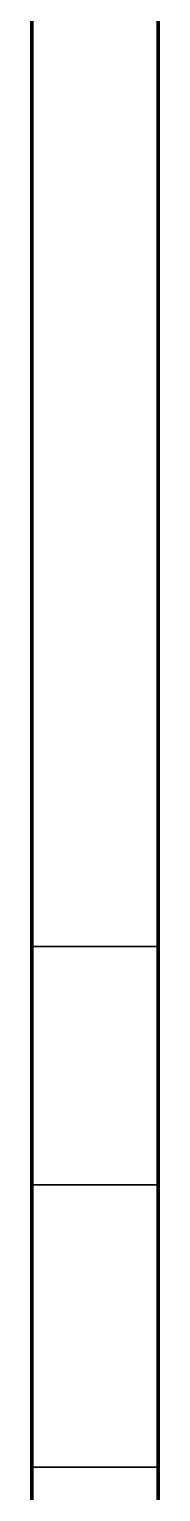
# Model space of a CAD drawing. Header units: millimetres. Extents: x 0 to 420, y 0 to 297.
# Drawn here: x 266 to 266.3, y 236.807 to 240.275 of the extents above; entities that cross this region are included whole.
import ezdxf

# ---------------------------------------------------------------- set-up
doc = ezdxf.new("R2010")
doc.units = ezdxf.units.MM
doc.linetypes.add('DASHED', pattern=[1.524, 1.27, -0.254])

msp = doc.modelspace()

# ---------------------------------------------------------------- linework, layer by layer
at = {"color": 1, "lineweight": 70}
for p, q in [((266, 256.4), (266, 235.05)), ((266.3, 256.4), (266.3, 235.05))]:
    msp.add_line(p, q, dxfattribs=at)
at = {"color": 5, "linetype": 'DASHED', "lineweight": 35}
for p, q in [((266, 235.05), (266, 256.4)), ((266.3, 256.4), (266.3, 235.05)), ((266, 239.35), (266, 243.85)), ((266, 243.85), (266, 239.35)), ((266.3, 243.85), (266.3, 239.35)), ((266.3, 239.35), (266.3, 243.85)), ((266, 240.1181), (266, 240.125)), ((266, 240.125), (266, 240.1233)), ((266, 240.1181), (266, 240.125)), ((266, 240.125), (266, 240.1233)), ((266.3, 240.1233), (266.3, 240.125)), ((266.3, 240.125), (266.3, 240.1181)), ((266.3, 240.1233), (266.3, 240.125)), ((266.3, 240.125), (266.3, 240.1181)), ((266, 240.1233), (266, 240.1181)), ((266, 240.1233), (266, 240.1181)), ((266, 240.0978), (266, 240.1181)), ((266, 240.1181), (266, 240.1096)), ((266, 240.0978), (266, 240.1181)), ((266, 240.1181), (266, 240.1096)), ((266, 240.1096), (266, 240.0978)), ((266, 240.1096), (266, 240.0978)), ((266, 240.065), (266, 240.0978)), ((266, 240.0978), (266, 240.0828)), ((266, 240.065), (266, 240.0978)), ((266, 240.0978), (266, 240.0828)), ((266.3, 240.1181), (266.3, 240.1233)), ((266.3, 240.1181), (266.3, 240.1233)), ((266.3, 240.1096), (266.3, 240.1181)), ((266.3, 240.1181), (266.3, 240.0978)), ((266.3, 240.1096), (266.3, 240.1181)), ((266.3, 240.1181), (266.3, 240.0978)), ((266.3, 240.0978), (266.3, 240.1096)), ((266.3, 240.0978), (266.3, 240.1096)), ((266.3, 240.0828), (266.3, 240.0978)), ((266.3, 240.0978), (266.3, 240.065)), ((266.3, 240.0828), (266.3, 240.0978)), ((266.3, 240.0978), (266.3, 240.065)), ((266, 240.0828), (266, 240.065)), ((266, 240.0828), (266, 240.065)), ((266, 240.0215), (266, 240.065)), ((266, 240.065), (266, 240.0445)), ((266, 240.0215), (266, 240.065)), ((266, 240.065), (266, 240.0445)), ((266.3, 240.065), (266.3, 240.0828)), ((266.3, 240.065), (266.3, 240.0828)), ((266.3, 240.0445), (266.3, 240.065)), ((266.3, 240.065), (266.3, 240.0215)), ((266.3, 240.0445), (266.3, 240.065)), ((266.3, 240.065), (266.3, 240.0215)), ((266, 240.0445), (266, 240.0215)), ((266, 240.0445), (266, 240.0215)), ((266, 239.9693), (266, 240.0215)), ((266, 240.0215), (266, 239.9963)), ((266, 239.9693), (266, 240.0215)), ((266, 240.0215), (266, 239.9963)), ((266.3, 240.0215), (266.3, 240.0445)), ((266.3, 240.0215), (266.3, 240.0445)), ((266.3, 239.9963), (266.3, 240.0215)), ((266.3, 240.0215), (266.3, 239.9693)), ((266.3, 239.9963), (266.3, 240.0215)), ((266.3, 240.0215), (266.3, 239.9693)), ((266, 239.9963), (266, 239.9693)), ((266, 239.9963), (266, 239.9693)), ((266.3, 239.9693), (266.3, 239.9963)), ((266.3, 239.9693), (266.3, 239.9963)), ((266, 239.9112), (266, 239.9693)), ((266, 239.9693), (266, 239.9408)), ((266, 239.9112), (266, 239.9693)), ((266, 239.9693), (266, 239.9408)), ((266.3, 239.9408), (266.3, 239.9693)), ((266.3, 239.9693), (266.3, 239.9112)), ((266.3, 239.9408), (266.3, 239.9693)), ((266.3, 239.9693), (266.3, 239.9112)), ((266, 239.9408), (266, 239.9112)), ((266, 239.9408), (266, 239.9112)), ((266.3, 239.9112), (266.3, 239.9408)), ((266.3, 239.9112), (266.3, 239.9408)), ((266, 239.85), (266, 239.9112)), ((266, 239.9112), (266, 239.8808)), ((266, 239.85), (266, 239.9112)), ((266, 239.9112), (266, 239.8808)), ((266.3, 239.8808), (266.3, 239.9112)), ((266.3, 239.9112), (266.3, 239.85)), ((266.3, 239.8808), (266.3, 239.9112)), ((266.3, 239.9112), (266.3, 239.85)), ((266, 239.8808), (266, 239.85)), ((266, 239.8808), (266, 239.85)), ((266, 239.85), (266, 239.8192)), ((266, 239.7888), (266, 239.85)), ((266, 239.85), (266, 239.8192)), ((266, 239.7888), (266, 239.85)), ((266.3, 239.85), (266.3, 239.8808)), ((266.3, 239.85), (266.3, 239.8808)), ((266.3, 239.85), (266.3, 239.7888)), ((266.3, 239.8192), (266.3, 239.85)), ((266.3, 239.85), (266.3, 239.7888)), ((266.3, 239.8192), (266.3, 239.85)), ((266, 239.8192), (266, 239.7888)), ((266, 239.8192), (266, 239.7888)), ((266.3, 239.7888), (266.3, 239.8192)), ((266.3, 239.7888), (266.3, 239.8192)), ((266, 239.7888), (266, 239.7592)), ((266, 239.7307), (266, 239.7888)), ((266, 239.7888), (266, 239.7592)), ((266, 239.7307), (266, 239.7888)), ((266.3, 239.7888), (266.3, 239.7307)), ((266.3, 239.7592), (266.3, 239.7888)), ((266.3, 239.7888), (266.3, 239.7307)), ((266.3, 239.7592), (266.3, 239.7888)), ((266, 239.7592), (266, 239.7307)), ((266, 239.7592), (266, 239.7307)), ((266.3, 239.7307), (266.3, 239.7592)), ((266.3, 239.7307), (266.3, 239.7592)), ((266, 239.7307), (266, 239.7037)), ((266, 239.6785), (266, 239.7307)), ((266, 239.7307), (266, 239.7037)), ((266, 239.6785), (266, 239.7307)), ((266.3, 239.7307), (266.3, 239.6785)), ((266.3, 239.7037), (266.3, 239.7307)), ((266.3, 239.7307), (266.3, 239.6785)), ((266.3, 239.7037), (266.3, 239.7307)), ((266, 239.7037), (266, 239.6785)), ((266, 239.7037), (266, 239.6785)), ((266, 239.6785), (266, 239.6555)), ((266, 239.635), (266, 239.6785)), ((266, 239.6785), (266, 239.6555)), ((266, 239.635), (266, 239.6785)), ((266.3, 239.6785), (266.3, 239.7037)), ((266.3, 239.6785), (266.3, 239.7037)), ((266.3, 239.6785), (266.3, 239.635)), ((266.3, 239.6555), (266.3, 239.6785)), ((266.3, 239.6785), (266.3, 239.635)), ((266.3, 239.6555), (266.3, 239.6785)), ((266, 239.6555), (266, 239.635)), ((266, 239.6555), (266, 239.635)), ((266.3, 239.635), (266.3, 239.6555)), ((266.3, 239.635), (266.3, 239.6555)), ((266, 239.635), (266, 239.6172)), ((266, 239.6022), (266, 239.635)), ((266, 239.635), (266, 239.6172)), ((266, 239.6022), (266, 239.635)), ((266, 239.6172), (266, 239.6022)), ((266, 239.6172), (266, 239.6022)), ((266.3, 239.635), (266.3, 239.6022)), ((266.3, 239.6172), (266.3, 239.635)), ((266.3, 239.635), (266.3, 239.6022)), ((266.3, 239.6172), (266.3, 239.635)), ((266.3, 239.6022), (266.3, 239.6172)), ((266.3, 239.6022), (266.3, 239.6172)), ((266, 239.6022), (266, 239.5904)), ((266, 239.5819), (266, 239.6022)), ((266, 239.6022), (266, 239.5904)), ((266, 239.5819), (266, 239.6022)), ((266, 239.5904), (266, 239.5819)), ((266, 239.5904), (266, 239.5819)), ((266, 239.5819), (266, 239.5767)), ((266, 239.575), (266, 239.5819)), ((266, 239.5819), (266, 239.5767)), ((266, 239.575), (266, 239.5819)), ((266, 239.5767), (266, 239.575)), ((266, 239.5767), (266, 239.575)), ((266.3, 239.6022), (266.3, 239.5819)), ((266.3, 239.5904), (266.3, 239.6022)), ((266.3, 239.6022), (266.3, 239.5819)), ((266.3, 239.5904), (266.3, 239.6022)), ((266.3, 239.5819), (266.3, 239.5904)), ((266.3, 239.5819), (266.3, 239.5904)), ((266.3, 239.5819), (266.3, 239.575)), ((266.3, 239.5767), (266.3, 239.5819)), ((266.3, 239.5819), (266.3, 239.575)), ((266.3, 239.5767), (266.3, 239.5819)), ((266.3, 239.575), (266.3, 239.5767)), ((266.3, 239.575), (266.3, 239.5767)), ((266, 239.35), (266, 239.21)), ((266, 239.21), (266, 239.35)), ((266.3, 239.21), (266.3, 239.35)), ((266.3, 239.35), (266.3, 239.21)), ((266, 239.21), (266, 239.0718)), ((266, 239.0718), (266, 239.21)), ((266.3, 239.0718), (266.3, 239.21)), ((266.3, 239.21), (266.3, 239.0718)), ((266, 239.0718), (266, 238.9372)), ((266, 238.9372), (266, 239.0718)), ((266.3, 238.9372), (266.3, 239.0718)), ((266.3, 239.0718), (266.3, 238.9372)), ((266, 238.9372), (266, 238.8076)), ((266, 238.8076), (266, 238.9372)), ((266.3, 238.8076), (266.3, 238.9372)), ((266.3, 238.9372), (266.3, 238.8076)), ((266, 238.8076), (266, 238.685)), ((266, 238.685), (266, 238.8076)), ((266.3, 238.685), (266.3, 238.8076)), ((266.3, 238.8076), (266.3, 238.685)), ((266, 238.685), (266, 238.5706)), ((266, 238.5706), (266, 238.685)), ((266.3, 238.5706), (266.3, 238.685)), ((266.3, 238.685), (266.3, 238.5706)), ((266, 238.5706), (266, 238.4661)), ((266, 238.4661), (266, 238.5706)), ((266.3, 238.4661), (266.3, 238.5706)), ((266.3, 238.5706), (266.3, 238.4661)), ((266, 238.4661), (266, 238.3727)), ((266, 238.3727), (266, 238.4661)), ((266.3, 238.3727), (266.3, 238.4661)), ((266.3, 238.4661), (266.3, 238.3727)), ((266, 238.3727), (266, 238.2916)), ((266, 238.2916), (266, 238.3727)), ((266.3, 238.2916), (266.3, 238.3727)), ((266.3, 238.3727), (266.3, 238.2916)), ((266, 238.2916), (266, 238.2238)), ((266, 238.2238), (266, 238.2916)), ((266.3, 238.2238), (266.3, 238.2916)), ((266.3, 238.2916), (266.3, 238.2238)), ((266, 238.2238), (266, 238.1701)), ((266, 238.1701), (266, 238.2238)), ((266.3, 238.1701), (266.3, 238.2238)), ((266.3, 238.2238), (266.3, 238.1701)), ((266, 238.1701), (266, 238.1313)), ((266, 238.1313), (266, 238.1701)), ((266.3, 238.1313), (266.3, 238.1701)), ((266.3, 238.1701), (266.3, 238.1313)), ((266, 238.1313), (266, 238.1079)), ((266, 238.1079), (266, 238.1313)), ((266.3, 238.1079), (266.3, 238.1313)), ((266.3, 238.1313), (266.3, 238.1079)), ((266, 238.1079), (266, 238.1)), ((266, 238.1), (266, 238.1079)), ((266, 238.1), (266.3, 238.1)), ((266.3, 238.1), (266, 238.1)), ((266.3, 238.1), (266.3, 238.1079)), ((266.3, 238.1079), (266.3, 238.1)), ((266, 237.8681), (266, 237.875)), ((266, 237.875), (266, 237.8733)), ((266, 237.8681), (266, 237.875)), ((266, 237.875), (266, 237.8733)), ((266, 237.8681), (266, 237.875)), ((266, 237.875), (266, 237.8733)), ((266, 237.8681), (266, 237.875)), ((266, 237.875), (266, 237.8733)), ((266, 237.8733), (266, 237.8681)), ((266, 237.8733), (266, 237.8681)), ((266, 237.8733), (266, 237.8681)), ((266, 237.8733), (266, 237.8681)), ((266.3, 237.8733), (266.3, 237.875)), ((266.3, 237.875), (266.3, 237.8681)), ((266.3, 237.8733), (266.3, 237.875)), ((266.3, 237.875), (266.3, 237.8681)), ((266.3, 237.8733), (266.3, 237.875)), ((266.3, 237.875), (266.3, 237.8681)), ((266.3, 237.8733), (266.3, 237.875)), ((266.3, 237.875), (266.3, 237.8681)), ((266.3, 237.8681), (266.3, 237.8733)), ((266.3, 237.8681), (266.3, 237.8733)), ((266.3, 237.8681), (266.3, 237.8733)), ((266.3, 237.8681), (266.3, 237.8733)), ((266, 237.8478), (266, 237.8681)), ((266, 237.8681), (266, 237.8596)), ((266, 237.8478), (266, 237.8681)), ((266, 237.8681), (266, 237.8596)), ((266, 237.8478), (266, 237.8681)), ((266, 237.8681), (266, 237.8596)), ((266, 237.8478), (266, 237.8681)), ((266, 237.8681), (266, 237.8596)), ((266, 237.8596), (266, 237.8478)), ((266, 237.8596), (266, 237.8478)), ((266, 237.8596), (266, 237.8478)), ((266, 237.8596), (266, 237.8478)), ((266, 237.815), (266, 237.8478)), ((266, 237.8478), (266, 237.8328)), ((266, 237.815), (266, 237.8478)), ((266, 237.8478), (266, 237.8328)), ((266, 237.815), (266, 237.8478)), ((266, 237.8478), (266, 237.8328)), ((266, 237.815), (266, 237.8478)), ((266, 237.8478), (266, 237.8328)), ((266.3, 237.8596), (266.3, 237.8681)), ((266.3, 237.8681), (266.3, 237.8478)), ((266.3, 237.8596), (266.3, 237.8681)), ((266.3, 237.8681), (266.3, 237.8478)), ((266.3, 237.8596), (266.3, 237.8681)), ((266.3, 237.8681), (266.3, 237.8478)), ((266.3, 237.8596), (266.3, 237.8681)), ((266.3, 237.8681), (266.3, 237.8478)), ((266.3, 237.8478), (266.3, 237.8596)), ((266.3, 237.8478), (266.3, 237.8596)), ((266.3, 237.8478), (266.3, 237.8596)), ((266.3, 237.8478), (266.3, 237.8596)), ((266.3, 237.8328), (266.3, 237.8478)), ((266.3, 237.8478), (266.3, 237.815)), ((266.3, 237.8328), (266.3, 237.8478)), ((266.3, 237.8478), (266.3, 237.815)), ((266.3, 237.8328), (266.3, 237.8478)), ((266.3, 237.8478), (266.3, 237.815)), ((266.3, 237.8328), (266.3, 237.8478)), ((266.3, 237.8478), (266.3, 237.815)), ((266, 237.8328), (266, 237.815)), ((266, 237.8328), (266, 237.815)), ((266, 237.8328), (266, 237.815)), ((266, 237.8328), (266, 237.815)), ((266, 237.7715), (266, 237.815)), ((266, 237.815), (266, 237.7945)), ((266, 237.7715), (266, 237.815)), ((266, 237.815), (266, 237.7945)), ((266, 237.7715), (266, 237.815)), ((266, 237.815), (266, 237.7945)), ((266, 237.7715), (266, 237.815)), ((266, 237.815), (266, 237.7945)), ((266.3, 237.815), (266.3, 237.8328)), ((266.3, 237.815), (266.3, 237.8328)), ((266.3, 237.815), (266.3, 237.8328)), ((266.3, 237.815), (266.3, 237.8328)), ((266.3, 237.7945), (266.3, 237.815)), ((266.3, 237.815), (266.3, 237.7715)), ((266.3, 237.7945), (266.3, 237.815)), ((266.3, 237.815), (266.3, 237.7715)), ((266.3, 237.7945), (266.3, 237.815)), ((266.3, 237.815), (266.3, 237.7715)), ((266.3, 237.7945), (266.3, 237.815)), ((266.3, 237.815), (266.3, 237.7715)), ((266, 237.7945), (266, 237.7715)), ((266, 237.7945), (266, 237.7715)), ((266, 237.7945), (266, 237.7715)), ((266, 237.7945), (266, 237.7715)), ((266, 237.7193), (266, 237.7715)), ((266, 237.7715), (266, 237.7463)), ((266, 237.7193), (266, 237.7715)), ((266, 237.7715), (266, 237.7463)), ((266, 237.7193), (266, 237.7715)), ((266, 237.7715), (266, 237.7463)), ((266, 237.7193), (266, 237.7715)), ((266, 237.7715), (266, 237.7463)), ((266.3, 237.7715), (266.3, 237.7945)), ((266.3, 237.7715), (266.3, 237.7945)), ((266.3, 237.7715), (266.3, 237.7945)), ((266.3, 237.7715), (266.3, 237.7945)), ((266.3, 237.7463), (266.3, 237.7715)), ((266.3, 237.7715), (266.3, 237.7193)), ((266.3, 237.7463), (266.3, 237.7715)), ((266.3, 237.7715), (266.3, 237.7193)), ((266.3, 237.7463), (266.3, 237.7715)), ((266.3, 237.7715), (266.3, 237.7193)), ((266.3, 237.7463), (266.3, 237.7715)), ((266.3, 237.7715), (266.3, 237.7193)), ((266, 237.7463), (266, 237.7193)), ((266, 237.7463), (266, 237.7193)), ((266, 237.7463), (266, 237.7193)), ((266, 237.7463), (266, 237.7193)), ((266.3, 237.7193), (266.3, 237.7463)), ((266.3, 237.7193), (266.3, 237.7463)), ((266.3, 237.7193), (266.3, 237.7463)), ((266.3, 237.7193), (266.3, 237.7463)), ((266, 237.6612), (266, 237.7193)), ((266, 237.7193), (266, 237.6908)), ((266, 237.6612), (266, 237.7193)), ((266, 237.7193), (266, 237.6908)), ((266, 237.6612), (266, 237.7193)), ((266, 237.7193), (266, 237.6908)), ((266, 237.6612), (266, 237.7193)), ((266, 237.7193), (266, 237.6908)), ((266.3, 237.6908), (266.3, 237.7193)), ((266.3, 237.7193), (266.3, 237.6612)), ((266.3, 237.6908), (266.3, 237.7193)), ((266.3, 237.7193), (266.3, 237.6612)), ((266.3, 237.6908), (266.3, 237.7193)), ((266.3, 237.7193), (266.3, 237.6612)), ((266.3, 237.6908), (266.3, 237.7193)), ((266.3, 237.7193), (266.3, 237.6612)), ((266, 237.6908), (266, 237.6612)), ((266, 237.6908), (266, 237.6612)), ((266, 237.6908), (266, 237.6612)), ((266, 237.6908), (266, 237.6612)), ((266.3, 237.6612), (266.3, 237.6908)), ((266.3, 237.6612), (266.3, 237.6908)), ((266.3, 237.6612), (266.3, 237.6908)), ((266.3, 237.6612), (266.3, 237.6908)), ((266, 237.6), (266, 237.6612)), ((266, 237.6612), (266, 237.6308)), ((266, 237.6), (266, 237.6612)), ((266, 237.6612), (266, 237.6308)), ((266, 237.6), (266, 237.6612)), ((266, 237.6612), (266, 237.6308)), ((266, 237.6), (266, 237.6612)), ((266, 237.6612), (266, 237.6308)), ((266, 237.6308), (266, 237.6)), ((266, 237.6308), (266, 237.6)), ((266, 237.6308), (266, 237.6)), ((266, 237.6308), (266, 237.6)), ((266.3, 237.6308), (266.3, 237.6612)), ((266.3, 237.6612), (266.3, 237.6)), ((266.3, 237.6308), (266.3, 237.6612)), ((266.3, 237.6612), (266.3, 237.6)), ((266.3, 237.6308), (266.3, 237.6612)), ((266.3, 237.6612), (266.3, 237.6)), ((266.3, 237.6308), (266.3, 237.6612)), ((266.3, 237.6612), (266.3, 237.6)), ((266.3, 237.6), (266.3, 237.6308)), ((266.3, 237.6), (266.3, 237.6308)), ((266.3, 237.6), (266.3, 237.6308)), ((266.3, 237.6), (266.3, 237.6308)), ((266, 237.6), (266, 237.5692)), ((266, 237.5388), (266, 237.6)), ((266, 237.6), (266, 237.5692)), ((266, 237.5388), (266, 237.6)), ((266, 237.6), (266, 237.5692)), ((266, 237.5388), (266, 237.6)), ((266, 237.6), (266, 237.5692)), ((266, 237.5388), (266, 237.6)), ((266.3, 237.6), (266.3, 237.5388)), ((266.3, 237.5692), (266.3, 237.6)), ((266.3, 237.6), (266.3, 237.5388)), ((266.3, 237.5692), (266.3, 237.6)), ((266.3, 237.6), (266.3, 237.5388)), ((266.3, 237.5692), (266.3, 237.6)), ((266.3, 237.6), (266.3, 237.5388)), ((266.3, 237.5692), (266.3, 237.6)), ((266, 237.5692), (266, 237.5388)), ((266, 237.5692), (266, 237.5388)), ((266, 237.5692), (266, 237.5388)), ((266, 237.5692), (266, 237.5388)), ((266.3, 237.5388), (266.3, 237.5692)), ((266.3, 237.5388), (266.3, 237.5692)), ((266.3, 237.5388), (266.3, 237.5692)), ((266.3, 237.5388), (266.3, 237.5692)), ((266, 237.5388), (266, 237.5092)), ((266, 237.4807), (266, 237.5388)), ((266, 237.5388), (266, 237.5092)), ((266, 237.4807), (266, 237.5388)), ((266, 237.5388), (266, 237.5092)), ((266, 237.4807), (266, 237.5388)), ((266, 237.5388), (266, 237.5092)), ((266, 237.4807), (266, 237.5388)), ((266, 237.535), (266.3, 237.535)), ((266, 237.5266), (266, 237.535)), ((266, 237.535), (266, 237.5266)), ((266, 237.535), (266.3, 237.535)), ((266, 237.535), (266.3, 237.535)), ((266, 237.5266), (266, 237.535)), ((266, 237.535), (266, 237.5266)), ((266, 237.535), (266.3, 237.535)), ((266, 237.535), (266.3, 237.535)), ((266, 237.5266), (266, 237.535)), ((266, 237.535), (266, 237.5266)), ((266, 237.535), (266.3, 237.535)), ((266, 237.5018), (266, 237.5266)), ((266, 237.5266), (266, 237.5018)), ((266, 237.5018), (266, 237.5266)), ((266, 237.5266), (266, 237.5018)), ((266, 237.5018), (266, 237.5266)), ((266, 237.5266), (266, 237.5018)), ((266.3, 237.5388), (266.3, 237.4807)), ((266.3, 237.5092), (266.3, 237.5388)), ((266.3, 237.5388), (266.3, 237.4807)), ((266.3, 237.5092), (266.3, 237.5388)), ((266.3, 237.5388), (266.3, 237.4807)), ((266.3, 237.5092), (266.3, 237.5388)), ((266.3, 237.5388), (266.3, 237.4807)), ((266.3, 237.5092), (266.3, 237.5388)), ((266.3, 237.535), (266.3, 237.5266)), ((266.3, 237.5266), (266.3, 237.535)), ((266.3, 237.535), (266.3, 237.5266)), ((266.3, 237.5266), (266.3, 237.535)), ((266.3, 237.535), (266.3, 237.5266)), ((266.3, 237.5266), (266.3, 237.535)), ((266.3, 237.5266), (266.3, 237.5018)), ((266.3, 237.5018), (266.3, 237.5266)), ((266.3, 237.5266), (266.3, 237.5018)), ((266.3, 237.5018), (266.3, 237.5266)), ((266.3, 237.5266), (266.3, 237.5018)), ((266.3, 237.5018), (266.3, 237.5266)), ((266, 237.5092), (266, 237.4807)), ((266, 237.5092), (266, 237.4807)), ((266, 237.5092), (266, 237.4807)), ((266, 237.5092), (266, 237.4807)), ((266, 237.4619), (266, 237.5018)), ((266, 237.5018), (266, 237.4619)), ((266, 237.4619), (266, 237.5018)), ((266, 237.5018), (266, 237.4619)), ((266, 237.4619), (266, 237.5018)), ((266, 237.5018), (266, 237.4619)), ((266.3, 237.4807), (266.3, 237.5092)), ((266.3, 237.4807), (266.3, 237.5092)), ((266.3, 237.4807), (266.3, 237.5092)), ((266.3, 237.4807), (266.3, 237.5092)), ((266.3, 237.5018), (266.3, 237.4619)), ((266.3, 237.4619), (266.3, 237.5018)), ((266.3, 237.5018), (266.3, 237.4619)), ((266.3, 237.4619), (266.3, 237.5018)), ((266.3, 237.5018), (266.3, 237.4619)), ((266.3, 237.4619), (266.3, 237.5018)), ((266, 237.4807), (266, 237.4537)), ((266, 237.4285), (266, 237.4807)), ((266, 237.4807), (266, 237.4537)), ((266, 237.4285), (266, 237.4807)), ((266, 237.4807), (266, 237.4537)), ((266, 237.4285), (266, 237.4807)), ((266, 237.4807), (266, 237.4537)), ((266, 237.4285), (266, 237.4807)), ((266, 237.4089), (266, 237.4619)), ((266, 237.4619), (266, 237.4089)), ((266, 237.4089), (266, 237.4619)), ((266, 237.4619), (266, 237.4089)), ((266, 237.4089), (266, 237.4619)), ((266, 237.4619), (266, 237.4089)), ((266, 237.4537), (266, 237.4285)), ((266, 237.4537), (266, 237.4285)), ((266, 237.4537), (266, 237.4285)), ((266, 237.4537), (266, 237.4285)), ((266.3, 237.4807), (266.3, 237.4285)), ((266.3, 237.4537), (266.3, 237.4807)), ((266.3, 237.4807), (266.3, 237.4285)), ((266.3, 237.4537), (266.3, 237.4807)), ((266.3, 237.4807), (266.3, 237.4285)), ((266.3, 237.4537), (266.3, 237.4807)), ((266.3, 237.4807), (266.3, 237.4285)), ((266.3, 237.4537), (266.3, 237.4807)), ((266.3, 237.4619), (266.3, 237.4089)), ((266.3, 237.4089), (266.3, 237.4619)), ((266.3, 237.4619), (266.3, 237.4089)), ((266.3, 237.4089), (266.3, 237.4619)), ((266.3, 237.4619), (266.3, 237.4089)), ((266.3, 237.4089), (266.3, 237.4619)), ((266.3, 237.4285), (266.3, 237.4537)), ((266.3, 237.4285), (266.3, 237.4537)), ((266.3, 237.4285), (266.3, 237.4537)), ((266.3, 237.4285), (266.3, 237.4537)), ((266, 237.4285), (266, 237.4055)), ((266, 237.385), (266, 237.4285)), ((266, 237.4285), (266, 237.4055)), ((266, 237.385), (266, 237.4285)), ((266, 237.4285), (266, 237.4055)), ((266, 237.385), (266, 237.4285)), ((266, 237.4285), (266, 237.4055)), ((266, 237.385), (266, 237.4285)), ((266.3, 237.4285), (266.3, 237.385)), ((266.3, 237.4055), (266.3, 237.4285)), ((266.3, 237.4285), (266.3, 237.385)), ((266.3, 237.4055), (266.3, 237.4285)), ((266.3, 237.4285), (266.3, 237.385)), ((266.3, 237.4055), (266.3, 237.4285)), ((266.3, 237.4285), (266.3, 237.385)), ((266.3, 237.4055), (266.3, 237.4285)), ((266, 237.3454), (266, 237.4089)), ((266, 237.4089), (266, 237.3454)), ((266, 237.3454), (266, 237.4089)), ((266, 237.4089), (266, 237.3454)), ((266, 237.3454), (266, 237.4089)), ((266, 237.4089), (266, 237.3454)), ((266, 237.4055), (266, 237.385)), ((266, 237.4055), (266, 237.385)), ((266, 237.4055), (266, 237.385)), ((266, 237.4055), (266, 237.385)), ((266, 237.385), (266, 237.3672)), ((266, 237.3522), (266, 237.385)), ((266, 237.385), (266, 237.3672)), ((266, 237.3522), (266, 237.385)), ((266, 237.385), (266, 237.3672)), ((266, 237.3522), (266, 237.385)), ((266, 237.385), (266, 237.3672)), ((266, 237.3522), (266, 237.385)), ((266.3, 237.4089), (266.3, 237.3454)), ((266.3, 237.3454), (266.3, 237.4089)), ((266.3, 237.4089), (266.3, 237.3454)), ((266.3, 237.3454), (266.3, 237.4089)), ((266.3, 237.4089), (266.3, 237.3454)), ((266.3, 237.3454), (266.3, 237.4089)), ((266.3, 237.385), (266.3, 237.4055)), ((266.3, 237.385), (266.3, 237.4055)), ((266.3, 237.385), (266.3, 237.4055)), ((266.3, 237.385), (266.3, 237.4055)), ((266.3, 237.385), (266.3, 237.3522)), ((266.3, 237.3672), (266.3, 237.385)), ((266.3, 237.385), (266.3, 237.3522)), ((266.3, 237.3672), (266.3, 237.385)), ((266.3, 237.385), (266.3, 237.3522)), ((266.3, 237.3672), (266.3, 237.385)), ((266.3, 237.385), (266.3, 237.3522)), ((266.3, 237.3672), (266.3, 237.385)), ((266, 237.3672), (266, 237.3522)), ((266, 237.3672), (266, 237.3522)), ((266, 237.3672), (266, 237.3522)), ((266, 237.3672), (266, 237.3522)), ((266, 237.3522), (266, 237.3404)), ((266, 237.3319), (266, 237.3522)), ((266, 237.3522), (266, 237.3404)), ((266, 237.3319), (266, 237.3522)), ((266, 237.3522), (266, 237.3404)), ((266, 237.3319), (266, 237.3522)), ((266, 237.3522), (266, 237.3404)), ((266, 237.3319), (266, 237.3522)), ((266.3, 237.3522), (266.3, 237.3672)), ((266.3, 237.3522), (266.3, 237.3672)), ((266.3, 237.3522), (266.3, 237.3672)), ((266.3, 237.3522), (266.3, 237.3672)), ((266.3, 237.3522), (266.3, 237.3319)), ((266.3, 237.3404), (266.3, 237.3522)), ((266.3, 237.3522), (266.3, 237.3319)), ((266.3, 237.3404), (266.3, 237.3522)), ((266.3, 237.3522), (266.3, 237.3319)), ((266.3, 237.3404), (266.3, 237.3522)), ((266.3, 237.3522), (266.3, 237.3319)), ((266.3, 237.3404), (266.3, 237.3522)), ((266, 237.2745), (266, 237.3454)), ((266, 237.3454), (266, 237.2745)), ((266, 237.2745), (266, 237.3454)), ((266, 237.3454), (266, 237.2745)), ((266, 237.2745), (266, 237.3454)), ((266, 237.3454), (266, 237.2745)), ((266, 237.3404), (266, 237.3319)), ((266, 237.3404), (266, 237.3319)), ((266, 237.3404), (266, 237.3319)), ((266, 237.3404), (266, 237.3319)), ((266, 237.3319), (266, 237.3267)), ((266, 237.325), (266, 237.3319)), ((266, 237.3319), (266, 237.3267)), ((266, 237.325), (266, 237.3319)), ((266, 237.3319), (266, 237.3267)), ((266, 237.325), (266, 237.3319)), ((266, 237.3319), (266, 237.3267)), ((266, 237.325), (266, 237.3319)), ((266, 237.3267), (266, 237.325)), ((266, 237.3267), (266, 237.325)), ((266, 237.3267), (266, 237.325)), ((266, 237.3267), (266, 237.325)), ((266.3, 237.3454), (266.3, 237.2745)), ((266.3, 237.2745), (266.3, 237.3454)), ((266.3, 237.3454), (266.3, 237.2745)), ((266.3, 237.2745), (266.3, 237.3454)), ((266.3, 237.3454), (266.3, 237.2745)), ((266.3, 237.2745), (266.3, 237.3454)), ((266.3, 237.3319), (266.3, 237.3404)), ((266.3, 237.3319), (266.3, 237.3404)), ((266.3, 237.3319), (266.3, 237.3404)), ((266.3, 237.3319), (266.3, 237.3404)), ((266.3, 237.3319), (266.3, 237.325)), ((266.3, 237.3267), (266.3, 237.3319)), ((266.3, 237.3319), (266.3, 237.325)), ((266.3, 237.3267), (266.3, 237.3319)), ((266.3, 237.3319), (266.3, 237.325)), ((266.3, 237.3267), (266.3, 237.3319)), ((266.3, 237.3319), (266.3, 237.325)), ((266.3, 237.3267), (266.3, 237.3319)), ((266.3, 237.325), (266.3, 237.3267)), ((266.3, 237.325), (266.3, 237.3267)), ((266.3, 237.325), (266.3, 237.3267)), ((266.3, 237.325), (266.3, 237.3267)), ((266, 237.2), (266, 237.2745)), ((266, 237.2745), (266, 237.2)), ((266, 237.2), (266, 237.2745)), ((266, 237.2745), (266, 237.2)), ((266, 237.2), (266, 237.2745)), ((266, 237.2745), (266, 237.2)), ((266.3, 237.2745), (266.3, 237.2)), ((266.3, 237.2), (266.3, 237.2745)), ((266.3, 237.2745), (266.3, 237.2)), ((266.3, 237.2), (266.3, 237.2745)), ((266.3, 237.2745), (266.3, 237.2)), ((266.3, 237.2), (266.3, 237.2745)), ((266, 237.1255), (266, 237.2)), ((266, 237.2), (266, 237.1255)), ((266, 237.1255), (266, 237.2)), ((266, 237.2), (266, 237.1255)), ((266, 237.1255), (266, 237.2)), ((266, 237.2), (266, 237.1255)), ((266.3, 237.2), (266.3, 237.1255)), ((266.3, 237.1255), (266.3, 237.2)), ((266.3, 237.2), (266.3, 237.1255)), ((266.3, 237.1255), (266.3, 237.2)), ((266.3, 237.2), (266.3, 237.1255)), ((266.3, 237.1255), (266.3, 237.2)), ((266, 237.0546), (266, 237.1255)), ((266, 237.1255), (266, 237.0546)), ((266, 237.0546), (266, 237.1255)), ((266, 237.1255), (266, 237.0546)), ((266, 237.0546), (266, 237.1255)), ((266, 237.1255), (266, 237.0546)), ((266.3, 237.1255), (266.3, 237.0546)), ((266.3, 237.0546), (266.3, 237.1255)), ((266.3, 237.1255), (266.3, 237.0546)), ((266.3, 237.0546), (266.3, 237.1255)), ((266.3, 237.1255), (266.3, 237.0546)), ((266.3, 237.0546), (266.3, 237.1255)), ((266, 236.9911), (266, 237.0546)), ((266, 237.0546), (266, 236.9911)), ((266, 236.9911), (266, 237.0546)), ((266, 237.0546), (266, 236.9911)), ((266, 236.9911), (266, 237.0546)), ((266, 237.0546), (266, 236.9911)), ((266.3, 237.0546), (266.3, 236.9911)), ((266.3, 236.9911), (266.3, 237.0546)), ((266.3, 237.0546), (266.3, 236.9911)), ((266.3, 236.9911), (266.3, 237.0546)), ((266.3, 237.0546), (266.3, 236.9911)), ((266.3, 236.9911), (266.3, 237.0546)), ((266, 236.9381), (266, 236.9911)), ((266, 236.9911), (266, 236.9381)), ((266, 236.9381), (266, 236.9911)), ((266, 236.9911), (266, 236.9381)), ((266, 236.9381), (266, 236.9911)), ((266, 236.9911), (266, 236.9381)), ((266.3, 236.9911), (266.3, 236.9381)), ((266.3, 236.9381), (266.3, 236.9911)), ((266.3, 236.9911), (266.3, 236.9381)), ((266.3, 236.9381), (266.3, 236.9911)), ((266.3, 236.9911), (266.3, 236.9381)), ((266.3, 236.9381), (266.3, 236.9911)), ((266, 236.8982), (266, 236.9381)), ((266, 236.9381), (266, 236.8982)), ((266, 236.8982), (266, 236.9381)), ((266, 236.9381), (266, 236.8982)), ((266, 236.8982), (266, 236.9381)), ((266, 236.9381), (266, 236.8982)), ((266.3, 236.9381), (266.3, 236.8982)), ((266.3, 236.8982), (266.3, 236.9381)), ((266.3, 236.9381), (266.3, 236.8982)), ((266.3, 236.8982), (266.3, 236.9381)), ((266.3, 236.9381), (266.3, 236.8982)), ((266.3, 236.8982), (266.3, 236.9381)), ((266, 236.8734), (266, 236.8982)), ((266, 236.8982), (266, 236.8734)), ((266, 236.8734), (266, 236.8982)), ((266, 236.8982), (266, 236.8734)), ((266, 236.8734), (266, 236.8982)), ((266, 236.8982), (266, 236.8734)), ((266, 236.865), (266, 236.8734)), ((266, 236.8734), (266, 236.865)), ((266, 236.865), (266, 236.8734)), ((266, 236.8734), (266, 236.865)), ((266, 236.865), (266, 236.8734)), ((266, 236.8734), (266, 236.865)), ((266, 236.865), (266.3, 236.865)), ((266, 236.865), (266.3, 236.865)), ((266, 236.865), (266.3, 236.865)), ((266, 236.865), (266.3, 236.865)), ((266, 236.865), (266.3, 236.865)), ((266, 236.865), (266.3, 236.865)), ((266.3, 236.8982), (266.3, 236.8734)), ((266.3, 236.8734), (266.3, 236.8982)), ((266.3, 236.8982), (266.3, 236.8734)), ((266.3, 236.8734), (266.3, 236.8982)), ((266.3, 236.8982), (266.3, 236.8734)), ((266.3, 236.8734), (266.3, 236.8982)), ((266.3, 236.8734), (266.3, 236.865)), ((266.3, 236.865), (266.3, 236.8734)), ((266.3, 236.8734), (266.3, 236.865)), ((266.3, 236.865), (266.3, 236.8734)), ((266.3, 236.8734), (266.3, 236.865)), ((266.3, 236.865), (266.3, 236.8734))]:
    msp.add_line(p, q, dxfattribs=at)

doc.saveas('drawing.dxf')
